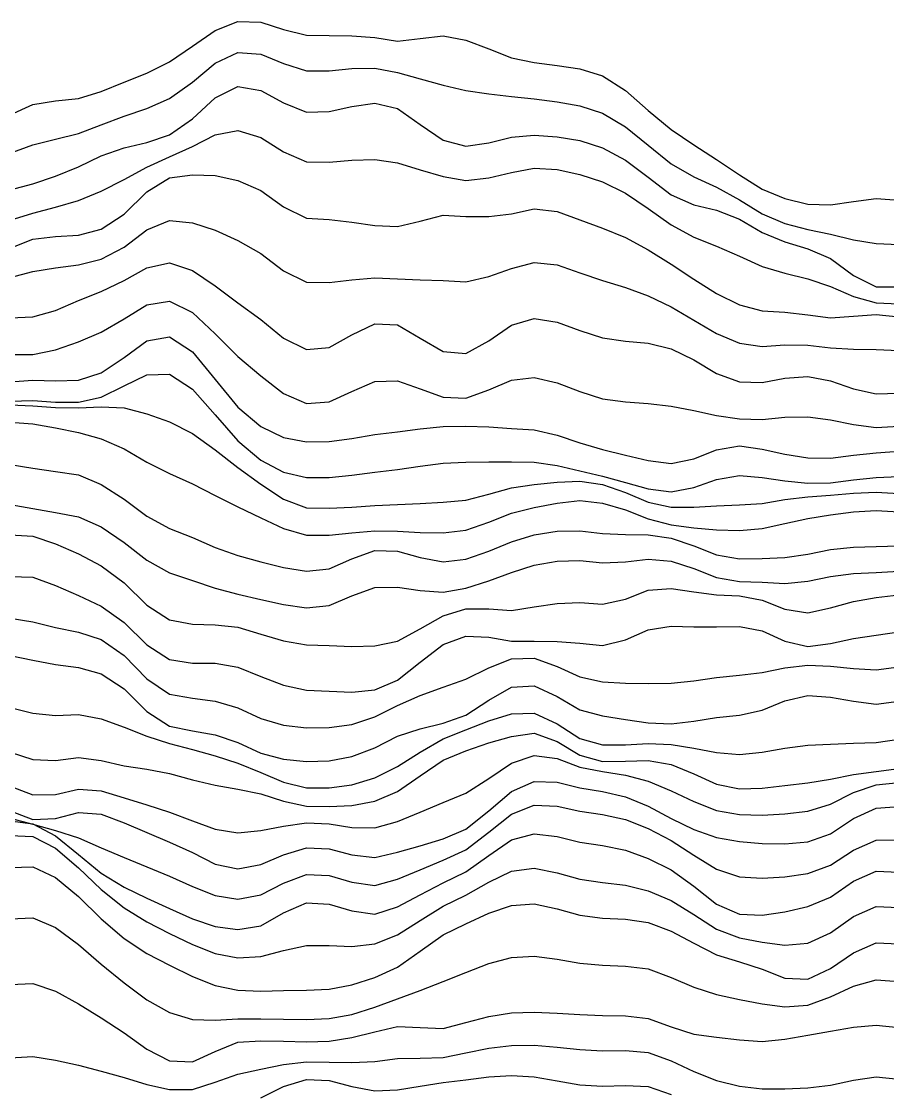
# Model space of a CAD drawing. Header units: metres. Extents: x 0 to 1200, y 54 to 769.
# Drawn here: x 748.5 to 901, y 580.4 to 769.2 of the extents above; entities that cross this region are included whole.
import ezdxf

# ---------------------------------------------------------------- set-up
doc = ezdxf.new("R2010")
doc.units = ezdxf.units.M

msp = doc.modelspace()

# ---------------------------------------------------------------- linework, layer by layer
for p, q in [((782.6074, 767.60474), (786.6208, 769.17676)), ((786.6208, 769.17676), (790.63416, 769.0348)), ((790.63416, 769.0348), (794.6475, 767.76917)), ((778.59406, 764.81934), (782.6074, 767.60474)), ((794.6475, 767.76917), (798.6609, 766.73346)), ((798.6609, 766.73346), (802.67426, 766.6749)), ((802.67426, 766.6749), (806.6876, 766.6632)), ((806.6876, 766.6632), (810.701, 766.32104)), ((818.7277, 766.1459), (822.7411, 766.6449)), ((822.7411, 766.6449), (826.75446, 765.883)), ((774.5807, 762.04755), (778.59406, 764.81934)), ((810.701, 766.32104), (814.71436, 765.7199)), ((814.71436, 765.7199), (818.7277, 766.1459)), ((826.75446, 765.883), (830.7678, 764.3784)), ((782.6074, 761.8324), (786.6208, 763.7256)), ((786.6208, 763.7256), (790.63416, 763.3937)), ((790.63416, 763.3937), (794.6475, 761.77234)), ((830.7678, 764.3784), (834.7812, 762.7766)), ((834.7812, 762.7766), (838.79456, 761.93207)), ((770.5673, 760.04614), (774.5807, 762.04755)), ((778.59406, 758.5033), (782.6074, 761.8324)), ((794.6475, 761.77234), (798.6609, 760.48285)), ((802.67426, 760.5059), (806.6876, 760.913)), ((806.6876, 760.913), (810.701, 760.96515)), ((810.701, 760.96515), (814.71436, 760.1771)), ((838.79456, 761.93207), (842.8079, 761.38995)), ((842.8079, 761.38995), (846.8213, 760.8229)), ((846.8213, 760.8229), (850.83466, 759.5719)), ((766.55396, 758.45874), (770.5673, 760.04614)), ((798.6609, 760.48285), (802.67426, 760.5059)), ((814.71436, 760.1771), (818.7277, 759.04407)), ((818.7277, 759.04407), (822.7411, 757.9697)), ((850.83466, 759.5719), (854.848, 757.0288)), ((762.5406, 756.8407), (766.55396, 758.45874)), ((774.5807, 755.60046), (778.59406, 758.5033)), ((782.6074, 755.7006), (786.6208, 757.7272)), ((786.6208, 757.7272), (790.63416, 756.9895)), ((822.7411, 757.9697), (826.75446, 757.03796)), ((750.5005, 754.5341), (754.51385, 755.2197)), ((754.51385, 755.2197), (758.5272, 755.5877)), ((758.5272, 755.5877), (762.5406, 756.8407)), ((770.5673, 753.8275), (774.5807, 755.60046)), ((778.59406, 752.00323), (782.6074, 755.7006)), ((790.63416, 756.9895), (794.6475, 754.8331)), ((826.75446, 757.03796), (830.7678, 756.4552)), ((830.7678, 756.4552), (834.7812, 755.95233)), ((834.7812, 755.95233), (838.79456, 755.53687)), ((838.79456, 755.53687), (842.8079, 754.9955)), ((854.848, 757.0288), (858.8614, 753.49994)), ((746.4871, 752.74945), (750.5005, 754.5341)), ((766.55396, 752.511), (770.5673, 753.8275)), ((794.6475, 754.8331), (798.6609, 753.1926)), ((798.6609, 753.1926), (802.67426, 753.3094)), ((802.67426, 753.3094), (806.6876, 754.22186)), ((806.6876, 754.22186), (810.701, 754.77576)), ((810.701, 754.77576), (814.71436, 753.84985)), ((814.71436, 753.84985), (818.7277, 751.0437)), ((842.8079, 754.9955), (846.8213, 754.3056)), ((846.8213, 754.3056), (850.83466, 753.01874)), ((858.8614, 753.49994), (862.87476, 750.1494)), ((762.5406, 750.98944), (766.55396, 752.511)), ((774.5807, 749.18677), (778.59406, 752.00323)), ((850.83466, 753.01874), (854.848, 750.64453)), ((758.5272, 749.42566), (762.5406, 750.98944)), ((782.6074, 749.2059), (786.6208, 749.9661)), ((786.6208, 749.9661), (790.63416, 748.73425)), ((818.7277, 751.0437), (822.7411, 748.2714)), ((854.848, 750.64453), (858.8614, 747.36646)), ((862.87476, 750.1494), (866.8881, 747.4419)), ((750.5005, 747.44293), (754.51385, 748.4586)), ((754.51385, 748.4586), (758.5272, 749.42566)), ((766.55396, 746.9088), (770.5673, 747.8355)), ((770.5673, 747.8355), (774.5807, 749.18677)), ((778.59406, 747.1741), (782.6074, 749.2059)), ((790.63416, 748.73425), (794.6475, 746.2384)), ((822.7411, 748.2714), (826.75446, 747.2144)), ((826.75446, 747.2144), (830.7678, 747.8242)), ((830.7678, 747.8242), (834.7812, 748.7962)), ((834.7812, 748.7962), (838.79456, 749.1416)), ((838.79456, 749.1416), (842.8079, 748.8561)), ((842.8079, 748.8561), (846.8213, 748.2008)), ((846.8213, 748.2008), (850.83466, 746.93115)), ((746.4871, 745.992), (750.5005, 747.44293)), ((762.5406, 745.512), (766.55396, 746.9088)), ((774.5807, 745.3533), (778.59406, 747.1741)), ((794.6475, 746.2384), (798.6609, 744.42773)), ((850.83466, 746.93115), (854.848, 744.7562)), ((858.8614, 747.36646), (862.87476, 744.12024)), ((866.8881, 747.4419), (870.9015, 744.8543)), ((758.5272, 743.58435), (762.5406, 745.512)), ((770.5673, 743.5387), (774.5807, 745.3533)), ((798.6609, 744.42773), (802.67426, 744.39294)), ((802.67426, 744.39294), (806.6876, 744.754)), ((806.6876, 744.754), (810.701, 744.87555)), ((810.701, 744.87555), (814.71436, 744.28516)), ((814.71436, 744.28516), (818.7277, 743.07166)), ((854.848, 744.7562), (858.8614, 741.76685)), ((862.87476, 744.12024), (866.8881, 741.82336)), ((870.9015, 744.8543), (874.91486, 742.19055)), ((754.51385, 741.9293), (758.5272, 743.58435)), ((766.55396, 741.3151), (770.5673, 743.5387)), ((774.5807, 741.6571), (778.59406, 742.195)), ((778.59406, 742.195), (782.6074, 742.02826)), ((782.6074, 742.02826), (786.6208, 741.1672)), ((818.7277, 743.07166), (822.7411, 741.88306)), ((830.7678, 741.65204), (834.7812, 742.56714)), ((834.7812, 742.56714), (838.79456, 743.3124)), ((838.79456, 743.3124), (842.8079, 743.1145)), ((842.8079, 743.1145), (846.8213, 742.2363)), ((846.8213, 742.2363), (850.83466, 740.90796)), ((874.91486, 742.19055), (878.9282, 739.6579)), ((746.4871, 739.5062), (750.5005, 740.5594)), ((750.5005, 740.5594), (754.51385, 741.9293)), ((762.5406, 739.28485), (766.55396, 741.3151)), ((770.5673, 739.1825), (774.5807, 741.6571)), ((786.6208, 741.1672), (790.63416, 739.3946)), ((822.7411, 741.88306), (826.75446, 741.1952)), ((826.75446, 741.1952), (830.7678, 741.65204)), ((850.83466, 740.90796), (854.848, 738.9391)), ((858.8614, 741.76685), (862.87476, 738.6564)), ((866.8881, 741.82336), (870.9015, 739.9835)), ((758.5272, 737.6337), (762.5406, 739.28485)), ((766.55396, 735.26587), (770.5673, 739.1825)), ((790.63416, 739.3946), (794.6475, 736.5387)), ((854.848, 738.9391), (858.8614, 736.25745)), ((862.87476, 738.6564), (866.8881, 736.8634)), ((870.9015, 739.9835), (874.91486, 737.7546)), ((878.9282, 739.6579), (882.9416, 737.981)), ((750.5005, 735.43634), (754.51385, 736.4699)), ((754.51385, 736.4699), (758.5272, 737.6337)), ((794.6475, 736.5387), (798.6609, 734.5485)), ((866.8881, 736.8634), (870.9015, 735.9467)), ((874.91486, 737.7546), (878.9282, 735.2851)), ((882.9416, 737.981), (886.95496, 736.98956)), ((886.95496, 736.98956), (890.9683, 736.87256)), ((890.9683, 736.87256), (894.9817, 737.49115)), ((894.9817, 737.49115), (898.99506, 737.9823)), ((898.99506, 737.9823), (903.0084, 737.6978)), ((746.4871, 734.1675), (750.5005, 735.43634)), ((762.5406, 732.57263), (766.55396, 735.26587)), ((798.6609, 734.5485), (802.67426, 734.2947)), ((818.7277, 734.03326), (822.7411, 735.0378)), ((822.7411, 735.0378), (826.75446, 734.82513)), ((826.75446, 734.82513), (830.7678, 734.8427)), ((830.7678, 734.8427), (834.7812, 735.3011)), ((834.7812, 735.3011), (838.79456, 736.16626)), ((838.79456, 736.16626), (842.8079, 735.69025)), ((842.8079, 735.69025), (846.8213, 734.2336)), ((858.8614, 736.25745), (862.87476, 733.33954)), ((870.9015, 735.9467), (874.91486, 734.3332)), ((878.9282, 735.2851), (882.9416, 733.60455)), ((758.5272, 731.56464), (762.5406, 732.57263)), ((770.5673, 732.4617), (774.5807, 734.1)), ((774.5807, 734.1), (778.59406, 733.7317)), ((778.59406, 733.7317), (782.6074, 732.4319)), ((802.67426, 734.2947), (806.6876, 733.8289)), ((806.6876, 733.8289), (810.701, 733.26324)), ((810.701, 733.26324), (814.71436, 733.0639)), ((814.71436, 733.0639), (818.7277, 734.03326)), ((846.8213, 734.2336), (850.83466, 732.75507)), ((850.83466, 732.75507), (854.848, 731.11536)), ((862.87476, 733.33954), (866.8881, 731.1779)), ((874.91486, 734.3332), (878.9282, 732.0353)), ((882.9416, 733.60455), (886.95496, 732.54486)), ((886.95496, 732.54486), (890.9683, 731.7454)), ((746.4871, 729.26306), (750.5005, 730.8197)), ((750.5005, 730.8197), (754.51385, 731.29407)), ((754.51385, 731.29407), (758.5272, 731.56464)), ((766.55396, 729.4166), (770.5673, 732.4617)), ((782.6074, 732.4319), (786.6208, 730.63086)), ((786.6208, 730.63086), (790.63416, 728.3362)), ((854.848, 731.11536), (858.8614, 728.95166)), ((866.8881, 731.1779), (870.9015, 729.5787)), ((878.9282, 732.0353), (882.9416, 730.3466)), ((890.9683, 731.7454), (894.9817, 730.704)), ((894.9817, 730.704), (898.99506, 730.04724)), ((762.5406, 727.2939), (766.55396, 729.4166)), ((858.8614, 728.95166), (862.87476, 726.40967)), ((870.9015, 729.5787), (874.91486, 727.8246)), ((882.9416, 730.3466), (886.95496, 729.1304)), ((886.95496, 729.1304), (890.9683, 727.452)), ((898.99506, 730.04724), (903.0084, 729.91223)), ((758.5272, 726.346), (762.5406, 727.2939)), ((790.63416, 728.3362), (794.6475, 725.27356)), ((874.91486, 727.8246), (878.9282, 726.0218)), ((890.9683, 727.452), (894.9817, 724.44714)), ((746.4871, 724.1002), (750.5005, 725.16846)), ((750.5005, 725.16846), (754.51385, 725.7638)), ((754.51385, 725.7638), (758.5272, 726.346)), ((766.55396, 723.5574), (770.5673, 725.8161)), ((770.5673, 725.8161), (774.5807, 726.6433)), ((774.5807, 726.6433), (778.59406, 725.32007)), ((778.59406, 725.32007), (782.6074, 722.61096)), ((794.6475, 725.27356), (798.6609, 723.2407)), ((830.7678, 724.2484), (834.7812, 725.64453)), ((834.7812, 725.64453), (838.79456, 726.737)), ((838.79456, 726.737), (842.8079, 726.3056)), ((842.8079, 726.3056), (846.8213, 724.9296)), ((862.87476, 726.40967), (866.8881, 723.8129)), ((878.9282, 726.0218), (882.9416, 724.86096)), ((762.5406, 721.6337), (766.55396, 723.5574)), ((798.6609, 723.2407), (802.67426, 723.2129)), ((802.67426, 723.2129), (806.6876, 723.69403)), ((806.6876, 723.69403), (810.701, 724.03625)), ((810.701, 724.03625), (814.71436, 723.8636)), ((814.71436, 723.8636), (818.7277, 723.68976)), ((818.7277, 723.68976), (822.7411, 723.5455)), ((822.7411, 723.5455), (826.75446, 723.3433)), ((826.75446, 723.3433), (830.7678, 724.2484)), ((846.8213, 724.9296), (850.83466, 723.5429)), ((850.83466, 723.5429), (854.848, 722.31445)), ((866.8881, 723.8129), (870.9015, 721.281)), ((882.9416, 724.86096), (886.95496, 723.83246)), ((886.95496, 723.83246), (890.9683, 722.5022)), ((894.9817, 724.44714), (898.99506, 722.45184)), ((758.5272, 720.012), (762.5406, 721.6337)), ((782.6074, 722.61096), (786.6208, 719.59796)), ((854.848, 722.31445), (858.8614, 720.83765)), ((870.9015, 721.281), (874.91486, 719.29126)), ((890.9683, 722.5022), (894.9817, 720.73456)), ((898.99506, 722.45184), (903.0084, 722.44403)), ((754.51385, 718.2909), (758.5272, 720.012)), ((766.55396, 716.8105), (770.5673, 719.3021)), ((770.5673, 719.3021), (774.5807, 719.9467)), ((774.5807, 719.9467), (778.59406, 717.90076)), ((786.6208, 719.59796), (790.63416, 716.6709)), ((858.8614, 720.83765), (862.87476, 718.8955)), ((874.91486, 719.29126), (878.9282, 718.2004)), ((894.9817, 720.73456), (898.99506, 719.6394)), ((898.99506, 719.6394), (903.0084, 719.44147)), ((750.5005, 717.1687), (754.51385, 718.2909)), ((778.59406, 717.90076), (782.6074, 714.1399)), ((862.87476, 718.8955), (866.8881, 716.59375)), ((878.9282, 718.2004), (882.9416, 717.9711)), ((882.9416, 717.9711), (886.95496, 717.50867)), ((886.95496, 717.50867), (890.9683, 716.99896)), ((894.9817, 717.25726), (898.99506, 717.5718)), ((898.99506, 717.5718), (903.0084, 717.1827)), ((746.4871, 716.97906), (750.5005, 717.1687)), ((762.5406, 714.4803), (766.55396, 716.8105)), ((790.63416, 716.6709), (794.6475, 713.422)), ((806.6876, 713.9647), (810.701, 715.93024)), ((810.701, 715.93024), (814.71436, 715.76416)), ((814.71436, 715.76416), (818.7277, 713.42334)), ((830.7678, 712.96295), (834.7812, 715.71124)), ((834.7812, 715.71124), (838.79456, 716.8523)), ((838.79456, 716.8523), (842.8079, 716.1996)), ((842.8079, 716.1996), (846.8213, 714.77594)), ((866.8881, 716.59375), (870.9015, 714.2025)), ((890.9683, 716.99896), (894.9817, 717.25726)), ((758.5272, 712.75024), (762.5406, 714.4803)), ((770.5673, 712.93665), (774.5807, 713.65497)), ((774.5807, 713.65497), (778.59406, 710.9823)), ((782.6074, 714.1399), (786.6208, 710.1585)), ((802.67426, 711.7787), (806.6876, 713.9647)), ((846.8213, 714.77594), (850.83466, 713.4668)), ((870.9015, 714.2025), (874.91486, 712.5235)), ((754.51385, 711.3263), (758.5272, 712.75024)), ((766.55396, 709.98535), (770.5673, 712.93665)), ((794.6475, 713.422), (798.6609, 711.3932)), ((798.6609, 711.3932), (802.67426, 711.7787)), ((818.7277, 713.42334), (822.7411, 711.0644)), ((826.75446, 710.7163), (830.7678, 712.96295)), ((850.83466, 713.4668), (854.848, 712.8978)), ((854.848, 712.8978), (858.8614, 712.5344)), ((858.8614, 712.5344), (862.87476, 711.5129)), ((874.91486, 712.5235), (878.9282, 711.95557)), ((878.9282, 711.95557), (882.9416, 712.24786)), ((882.9416, 712.24786), (886.95496, 712.2013)), ((886.95496, 712.2013), (890.9683, 711.71155)), ((746.4871, 710.5397), (750.5005, 710.54944)), ((750.5005, 710.54944), (754.51385, 711.3263)), ((762.5406, 707.27625), (766.55396, 709.98535)), ((778.59406, 710.9823), (782.6074, 706.1095)), ((786.6208, 710.1585), (790.63416, 706.7502)), ((822.7411, 711.0644), (826.75446, 710.7163)), ((862.87476, 711.5129), (866.8881, 709.56696)), ((890.9683, 711.71155), (894.9817, 711.4896)), ((894.9817, 711.4896), (898.99506, 711.421)), ((898.99506, 711.421), (903.0084, 711.2065)), ((866.8881, 709.56696), (870.9015, 707.19086)), ((758.5272, 706.0363), (762.5406, 707.27625)), ((766.55396, 705.0306), (770.5673, 706.9637)), ((770.5673, 706.9637), (774.5807, 707.074)), ((774.5807, 707.074), (778.59406, 704.4333)), ((782.6074, 706.1095), (786.6208, 701.2294)), ((790.63416, 706.7502), (794.6475, 703.6611)), ((834.7812, 706.00256), (838.79456, 706.5041)), ((838.79456, 706.5041), (842.8079, 705.53534)), ((870.9015, 707.19086), (874.91486, 705.7067)), ((878.9282, 705.6105), (882.9416, 706.37103)), ((882.9416, 706.37103), (886.95496, 706.65924)), ((886.95496, 706.65924), (890.9683, 705.8736)), ((746.4871, 705.71075), (750.5005, 706.02374)), ((750.5005, 706.02374), (754.51385, 705.9034)), ((754.51385, 705.9034), (758.5272, 706.0363)), ((762.5406, 703.0406), (766.55396, 705.0306)), ((778.59406, 704.4333), (782.6074, 699.89636)), ((806.6876, 704.024), (810.701, 705.7573)), ((810.701, 705.7573), (814.71436, 705.90533)), ((814.71436, 705.90533), (818.7277, 704.47784)), ((818.7277, 704.47784), (822.7411, 702.98676)), ((826.75446, 702.8146), (830.7678, 704.307)), ((830.7678, 704.307), (834.7812, 706.00256)), ((842.8079, 705.53534), (846.8213, 703.99634)), ((874.91486, 705.7067), (878.9282, 705.6105)), ((890.9683, 705.8736), (894.9817, 704.5047)), ((894.9817, 704.5047), (898.99506, 703.6019)), ((746.4871, 702.34), (750.5005, 702.44257)), ((750.5005, 702.44257), (754.51385, 702.14777)), ((758.5272, 702.1202), (762.5406, 703.0406)), ((794.6475, 703.6611), (798.6609, 701.89856)), ((802.67426, 702.209), (806.6876, 704.024)), ((822.7411, 702.98676), (826.75446, 702.8146)), ((846.8213, 703.99634), (850.83466, 702.73145)), ((850.83466, 702.73145), (854.848, 702.1674)), ((898.99506, 703.6019), (903.0084, 703.7175)), ((746.4871, 701.6699), (750.5005, 701.4735)), ((750.5005, 701.4735), (754.51385, 701.19116)), ((754.51385, 702.14777), (758.5272, 702.1202)), ((754.51385, 701.19116), (758.5272, 701.138)), ((758.5272, 701.138), (762.5406, 701.29626)), ((762.5406, 701.29626), (766.55396, 701.1199)), ((766.55396, 701.1199), (770.5673, 700.1067)), ((786.6208, 701.2294), (790.63416, 697.851)), ((798.6609, 701.89856), (802.67426, 702.209)), ((854.848, 702.1674), (858.8614, 701.9097)), ((858.8614, 701.9097), (862.87476, 701.40173)), ((862.87476, 701.40173), (866.8881, 700.65405)), ((866.8881, 700.65405), (870.9015, 699.7721)), ((746.4871, 698.6371), (750.5005, 698.29034)), ((770.5673, 700.1067), (774.5807, 698.6524)), ((774.5807, 698.6524), (778.59406, 696.589)), ((782.6074, 699.89636), (786.6208, 695.30896)), ((870.9015, 699.7721), (874.91486, 699.1841)), ((874.91486, 699.1841), (878.9282, 699.1099)), ((878.9282, 699.1099), (882.9416, 699.4872)), ((882.9416, 699.4872), (886.95496, 699.5594)), ((886.95496, 699.5594), (890.9683, 699.04205)), ((890.9683, 699.04205), (894.9817, 698.22784)), ((750.5005, 698.29034), (754.51385, 697.6233)), ((754.51385, 697.6233), (758.5272, 696.7974)), ((758.5272, 696.7974), (762.5406, 695.6606)), ((790.63416, 697.851), (794.6475, 695.9061)), ((810.701, 696.43896), (814.71436, 696.9062)), ((814.71436, 696.9062), (818.7277, 697.4213)), ((818.7277, 697.4213), (822.7411, 697.8526)), ((822.7411, 697.8526), (826.75446, 697.9225)), ((826.75446, 697.9225), (830.7678, 697.77124)), ((830.7678, 697.77124), (834.7812, 697.4812)), ((834.7812, 697.4812), (838.79456, 697.28235)), ((838.79456, 697.28235), (842.8079, 696.3167)), ((894.9817, 698.22784), (898.99506, 697.7)), ((898.99506, 697.7), (903.0084, 697.9267)), ((762.5406, 695.6606), (766.55396, 693.9214)), ((778.59406, 696.589), (782.6074, 693.72253)), ((786.6208, 695.30896), (790.63416, 691.93567)), ((794.6475, 695.9061), (798.6609, 695.1266)), ((798.6609, 695.1266), (802.67426, 695.20416)), ((802.67426, 695.20416), (806.6876, 695.7657)), ((806.6876, 695.7657), (810.701, 696.43896)), ((842.8079, 696.3167), (846.8213, 694.9558)), ((846.8213, 694.9558), (850.83466, 693.8061)), ((766.55396, 693.9214), (770.5673, 691.57697)), ((782.6074, 693.72253), (786.6208, 690.6472)), ((850.83466, 693.8061), (854.848, 692.77325)), ((866.8881, 692.1776), (870.9015, 693.71265)), ((870.9015, 693.71265), (874.91486, 694.4338)), ((874.91486, 694.4338), (878.9282, 693.8856)), ((878.9282, 693.8856), (882.9416, 692.99567)), ((882.9416, 692.99567), (886.95496, 692.30383)), ((894.9817, 692.80426), (898.99506, 693.19855)), ((898.99506, 693.19855), (903.0084, 693.511)), ((746.4871, 691.14667), (750.5005, 690.48773)), ((770.5673, 691.57697), (774.5807, 689.55865)), ((790.63416, 691.93567), (794.6475, 689.80597)), ((818.7277, 690.8538), (822.7411, 691.3956)), ((822.7411, 691.3956), (826.75446, 691.5737)), ((826.75446, 691.5737), (830.7678, 691.6408)), ((830.7678, 691.6408), (834.7812, 691.60376)), ((834.7812, 691.60376), (838.79456, 691.5738)), ((838.79456, 691.5738), (842.8079, 690.9802)), ((842.8079, 690.9802), (846.8213, 690.0596)), ((854.848, 692.77325), (858.8614, 691.8353)), ((858.8614, 691.8353), (862.87476, 691.34436)), ((862.87476, 691.34436), (866.8881, 692.1776)), ((886.95496, 692.30383), (890.9683, 692.2958)), ((890.9683, 692.2958), (894.9817, 692.80426)), ((750.5005, 690.48773), (754.51385, 689.94495)), ((754.51385, 689.94495), (758.5272, 689.31006)), ((758.5272, 689.31006), (762.5406, 687.66)), ((774.5807, 689.55865), (778.59406, 687.78076)), ((786.6208, 690.6472), (790.63416, 687.6986)), ((794.6475, 689.80597), (798.6609, 688.8625)), ((802.67426, 688.88715), (806.6876, 689.28534)), ((806.6876, 689.28534), (810.701, 689.80566)), ((810.701, 689.80566), (814.71436, 690.2569)), ((814.71436, 690.2569), (818.7277, 690.8538)), ((846.8213, 690.0596), (850.83466, 689.113)), ((850.83466, 689.113), (854.848, 687.99396)), ((870.9015, 688.5272), (874.91486, 689.225)), ((874.91486, 689.225), (878.9282, 688.8661)), ((762.5406, 687.66), (766.55396, 685.0287)), ((778.59406, 687.78076), (782.6074, 685.7246)), ((790.63416, 687.6986), (794.6475, 685.0453)), ((798.6609, 688.8625), (802.67426, 688.88715)), ((834.7812, 687.07263), (838.79456, 687.6496)), ((838.79456, 687.6496), (842.8079, 688.02734)), ((842.8079, 688.02734), (846.8213, 688.20856)), ((846.8213, 688.20856), (850.83466, 687.6606)), ((850.83466, 687.6606), (854.848, 686.2438)), ((854.848, 687.99396), (858.8614, 686.8664)), ((866.8881, 687.1055), (870.9015, 688.5272)), ((878.9282, 688.8661), (882.9416, 688.2973)), ((882.9416, 688.2973), (886.95496, 687.8512)), ((886.95496, 687.8512), (890.9683, 687.93085)), ((890.9683, 687.93085), (894.9817, 688.4769)), ((894.9817, 688.4769), (898.99506, 688.88104)), ((898.99506, 688.88104), (903.0084, 689.04736)), ((782.6074, 685.7246), (786.6208, 683.7189)), ((826.75446, 684.86194), (830.7678, 685.927)), ((830.7678, 685.927), (834.7812, 687.07263)), ((854.848, 686.2438), (858.8614, 684.54816)), ((858.8614, 686.8664), (862.87476, 686.325)), ((862.87476, 686.325), (866.8881, 687.1055)), ((882.9416, 684.9762), (886.95496, 685.4736)), ((886.95496, 685.4736), (890.9683, 685.7311)), ((890.9683, 685.7311), (894.9817, 686.09125)), ((894.9817, 686.09125), (898.99506, 686.30646)), ((898.99506, 686.30646), (903.0084, 686.03174)), ((746.4871, 684.1415), (750.5005, 683.4232)), ((750.5005, 683.4232), (754.51385, 682.7178)), ((766.55396, 685.0287), (770.5673, 682.0892)), ((786.6208, 683.7189), (790.63416, 681.7816)), ((794.6475, 685.0453), (798.6609, 683.5323)), ((798.6609, 683.5323), (802.67426, 683.46643)), ((802.67426, 683.46643), (806.6876, 683.663)), ((806.6876, 683.663), (810.701, 683.9171)), ((810.701, 683.9171), (814.71436, 684.1056)), ((814.71436, 684.1056), (818.7277, 684.28357)), ((818.7277, 684.28357), (822.7411, 684.5221)), ((822.7411, 684.5221), (826.75446, 684.86194)), ((834.7812, 682.5853), (838.79456, 683.6078)), ((838.79456, 683.6078), (842.8079, 684.36053)), ((842.8079, 684.36053), (846.8213, 684.7924)), ((846.8213, 684.7924), (850.83466, 684.3777)), ((850.83466, 684.3777), (854.848, 683.1512)), ((858.8614, 684.54816), (862.87476, 683.6278)), ((862.87476, 683.6278), (866.8881, 683.6289)), ((866.8881, 683.6289), (870.9015, 683.9022)), ((870.9015, 683.9022), (874.91486, 684.05945)), ((874.91486, 684.05945), (878.9282, 684.2941)), ((878.9282, 684.2941), (882.9416, 684.9762)), ((754.51385, 682.7178), (758.5272, 681.9354)), ((758.5272, 681.9354), (762.5406, 680.1731)), ((770.5673, 682.0892), (774.5807, 679.8988)), ((790.63416, 681.7816), (794.6475, 679.8663)), ((830.7678, 680.99646), (834.7812, 682.5853)), ((854.848, 683.1512), (858.8614, 681.6124)), ((858.8614, 681.6124), (862.87476, 680.5501)), ((882.9416, 680.7824), (886.95496, 681.64716)), ((886.95496, 681.64716), (890.9683, 682.2713)), ((890.9683, 682.2713), (894.9817, 682.8111)), ((894.9817, 682.8111), (898.99506, 683.07776)), ((898.99506, 683.07776), (903.0084, 682.83154)), ((762.5406, 680.1731), (766.55396, 677.40906)), ((774.5807, 679.8988), (778.59406, 678.2776)), ((794.6475, 679.8663), (798.6609, 678.7164)), ((826.75446, 679.58813), (830.7678, 680.99646)), ((862.87476, 680.5501), (866.8881, 680.0128)), ((866.8881, 680.0128), (870.9015, 679.6565)), ((870.9015, 679.6565), (874.91486, 679.5444)), ((874.91486, 679.5444), (878.9282, 679.88074)), ((878.9282, 679.88074), (882.9416, 680.7824)), ((746.4871, 678.7687), (750.5005, 678.5587)), ((750.5005, 678.5587), (754.51385, 677.1838)), ((778.59406, 678.2776), (782.6074, 676.55286)), ((798.6609, 678.7164), (802.67426, 678.7351)), ((802.67426, 678.7351), (806.6876, 679.1411)), ((806.6876, 679.1411), (810.701, 679.47577)), ((810.701, 679.47577), (814.71436, 679.40515)), ((814.71436, 679.40515), (818.7277, 679.1556)), ((818.7277, 679.1556), (822.7411, 679.11957)), ((822.7411, 679.11957), (826.75446, 679.58813)), ((834.7812, 677.5222), (838.79456, 678.7932)), ((838.79456, 678.7932), (842.8079, 679.42426)), ((842.8079, 679.42426), (846.8213, 679.49115)), ((846.8213, 679.49115), (850.83466, 679.0348)), ((850.83466, 679.0348), (854.848, 678.8375)), ((854.848, 678.8375), (858.8614, 678.7697)), ((858.8614, 678.7697), (862.87476, 678.17474)), ((862.87476, 678.17474), (866.8881, 676.8324)), ((754.51385, 677.1838), (758.5272, 675.4177)), ((766.55396, 677.40906), (770.5673, 674.2969)), ((782.6074, 676.55286), (786.6208, 675.14355)), ((806.6876, 674.53906), (810.701, 676.03345)), ((810.701, 676.03345), (814.71436, 675.87225)), ((814.71436, 675.87225), (818.7277, 674.7838)), ((826.75446, 674.5048), (830.7678, 675.91376)), ((830.7678, 675.91376), (834.7812, 677.5222)), ((866.8881, 676.8324), (870.9015, 675.25726)), ((886.95496, 675.3949), (890.9683, 676.1704)), ((890.9683, 676.1704), (894.9817, 676.5848)), ((894.9817, 676.5848), (898.99506, 676.71234)), ((898.99506, 676.71234), (903.0084, 676.81067)), ((758.5272, 675.4177), (762.5406, 673.32587)), ((770.5673, 674.2969), (774.5807, 672.09125)), ((786.6208, 675.14355), (790.63416, 674.04376)), ((790.63416, 674.04376), (794.6475, 673.00635)), ((802.67426, 672.78125), (806.6876, 674.53906)), ((818.7277, 674.7838), (822.7411, 674.0185)), ((822.7411, 674.0185), (826.75446, 674.5048)), ((838.79456, 673.43567), (842.8079, 674.1351)), ((842.8079, 674.1351), (846.8213, 674.2286)), ((846.8213, 674.2286), (850.83466, 673.83453)), ((850.83466, 673.83453), (854.848, 674.0169)), ((854.848, 674.0169), (858.8614, 674.49396)), ((858.8614, 674.49396), (862.87476, 674.15137)), ((862.87476, 674.15137), (866.8881, 672.8271)), ((870.9015, 675.25726), (874.91486, 674.5608)), ((874.91486, 674.5608), (878.9282, 674.5797)), ((878.9282, 674.5797), (882.9416, 674.7908)), ((882.9416, 674.7908), (886.95496, 675.3949)), ((762.5406, 673.32587), (766.55396, 670.3126)), ((774.5807, 672.09125), (778.59406, 670.7171)), ((794.6475, 673.00635), (798.6609, 672.38776)), ((798.6609, 672.38776), (802.67426, 672.78125)), ((830.7678, 670.69946), (834.7812, 672.1227)), ((834.7812, 672.1227), (838.79456, 673.43567)), ((866.8881, 672.8271), (870.9015, 671.2504)), ((894.9817, 671.9359), (898.99506, 672.1373)), ((898.99506, 672.1373), (903.0084, 672.3564)), ((746.4871, 671.45917), (750.5005, 671.3222)), ((750.5005, 671.3222), (754.51385, 669.86487)), ((766.55396, 670.3126), (770.5673, 666.4164)), ((778.59406, 670.7171), (782.6074, 669.391)), ((826.75446, 669.40765), (830.7678, 670.69946)), ((870.9015, 671.2504), (874.91486, 670.5674)), ((874.91486, 670.5674), (878.9282, 670.4198)), ((878.9282, 670.4198), (882.9416, 670.2263)), ((882.9416, 670.2263), (886.95496, 670.59076)), ((886.95496, 670.59076), (890.9683, 671.4133)), ((890.9683, 671.4133), (894.9817, 671.9359)), ((754.51385, 669.86487), (758.5272, 668.1062)), ((782.6074, 669.391), (786.6208, 668.3071)), ((806.6876, 668.0098), (810.701, 669.5079)), ((810.701, 669.5079), (814.71436, 669.5584)), ((814.71436, 669.5584), (818.7277, 668.95667)), ((818.7277, 668.95667), (822.7411, 668.68665)), ((822.7411, 668.68665), (826.75446, 669.40765)), ((854.848, 667.4654), (858.8614, 669.0451)), ((858.8614, 669.0451), (862.87476, 669.3274)), ((862.87476, 669.3274), (866.8881, 668.7312)), ((866.8881, 668.7312), (870.9015, 668.1971)), ((758.5272, 668.1062), (762.5406, 666.20874)), ((786.6208, 668.3071), (790.63416, 667.37115)), ((790.63416, 667.37115), (794.6475, 666.4822)), ((794.6475, 666.4822), (798.6609, 665.94745)), ((802.67426, 666.3248), (806.6876, 668.0098)), ((838.79456, 666.0963), (842.8079, 666.6895)), ((842.8079, 666.6895), (846.8213, 666.86633)), ((846.8213, 666.86633), (850.83466, 666.57574)), ((850.83466, 666.57574), (854.848, 667.4654)), ((870.9015, 668.1971), (874.91486, 668.0406)), ((874.91486, 668.0406), (878.9282, 667.27325)), ((878.9282, 667.27325), (882.9416, 665.6655)), ((890.9683, 665.8938), (894.9817, 667.0513)), ((894.9817, 667.0513), (898.99506, 667.744)), ((898.99506, 667.744), (903.0084, 668.19775)), ((762.5406, 666.20874), (766.55396, 663.35864)), ((770.5673, 666.4164), (774.5807, 663.8103)), ((798.6609, 665.94745), (802.67426, 666.3248)), ((822.7411, 664.5289), (826.75446, 665.7227)), ((826.75446, 665.7227), (830.7678, 665.71643)), ((830.7678, 665.71643), (834.7812, 665.4758)), ((834.7812, 665.4758), (838.79456, 666.0963)), ((882.9416, 665.6655), (886.95496, 665.0271)), ((886.95496, 665.0271), (890.9683, 665.8938)), ((746.4871, 664.11633), (750.5005, 663.45496)), ((750.5005, 663.45496), (754.51385, 662.47925)), ((766.55396, 663.35864), (770.5673, 659.42395)), ((774.5807, 663.8103), (778.59406, 663.03546)), ((778.59406, 663.03546), (782.6074, 662.9468)), ((782.6074, 662.9468), (786.6208, 662.5256)), ((818.7277, 662.21375), (822.7411, 664.5289)), ((858.8614, 662.06744), (862.87476, 662.66693)), ((862.87476, 662.66693), (866.8881, 662.5623)), ((870.9015, 662.55945), (874.91486, 662.65576)), ((874.91486, 662.65576), (878.9282, 661.8527)), ((754.51385, 662.47925), (758.5272, 661.64105)), ((758.5272, 661.64105), (762.5406, 660.32434)), ((786.6208, 662.5256), (790.63416, 661.30835)), ((790.63416, 661.30835), (794.6475, 660.1078)), ((814.71436, 660.0739), (818.7277, 662.21375)), ((822.7411, 659.484), (826.75446, 660.912)), ((826.75446, 660.912), (830.7678, 660.73)), ((854.848, 660.27795), (858.8614, 662.06744)), ((866.8881, 662.5623), (870.9015, 662.55945)), ((878.9282, 661.8527), (882.9416, 660.0711)), ((894.9817, 660.5356), (898.99506, 661.124)), ((898.99506, 661.124), (903.0084, 661.6845)), ((762.5406, 660.32434), (766.55396, 657.5289)), ((770.5673, 659.42395), (774.5807, 656.8244)), ((794.6475, 660.1078), (798.6609, 659.3868)), ((798.6609, 659.3868), (802.67426, 659.2844)), ((802.67426, 659.2844), (806.6876, 659.1389)), ((806.6876, 659.1389), (810.701, 659.25354)), ((810.701, 659.25354), (814.71436, 660.0739)), ((818.7277, 656.367), (822.7411, 659.484)), ((830.7678, 660.73), (834.7812, 660.0407)), ((834.7812, 660.0407), (838.79456, 660.0438)), ((838.79456, 660.0438), (842.8079, 659.98267)), ((842.8079, 659.98267), (846.8213, 659.67914)), ((846.8213, 659.67914), (850.83466, 659.2865)), ((850.83466, 659.2865), (854.848, 660.27795)), ((882.9416, 660.0711), (886.95496, 659.11414)), ((886.95496, 659.11414), (890.9683, 659.62335)), ((890.9683, 659.62335), (894.9817, 660.5356)), ((746.4871, 657.54736), (750.5005, 656.689)), ((766.55396, 657.5289), (770.5673, 653.4287)), ((834.7812, 656.9151), (838.79456, 657.0339)), ((838.79456, 657.0339), (842.8079, 655.59143)), ((750.5005, 656.689), (754.51385, 655.9122)), ((754.51385, 655.9122), (758.5272, 655.4348)), ((758.5272, 655.4348), (762.5406, 654.32336)), ((774.5807, 656.8244), (778.59406, 656.1844)), ((778.59406, 656.1844), (782.6074, 656.14984)), ((782.6074, 656.14984), (786.6208, 655.49585)), ((786.6208, 655.49585), (790.63416, 653.81195)), ((814.71436, 653.1708), (818.7277, 656.367)), ((826.75446, 653.37213), (830.7678, 655.3394)), ((830.7678, 655.3394), (834.7812, 656.9151)), ((842.8079, 655.59143), (846.8213, 653.76373)), ((878.9282, 654.504), (882.9416, 655.32874)), ((882.9416, 655.32874), (886.95496, 655.79584)), ((886.95496, 655.79584), (890.9683, 655.64624)), ((890.9683, 655.64624), (894.9817, 655.251)), ((894.9817, 655.251), (898.99506, 654.9727)), ((898.99506, 654.9727), (903.0084, 655.51324)), ((762.5406, 654.32336), (766.55396, 651.63025)), ((770.5673, 653.4287), (774.5807, 650.7457)), ((790.63416, 653.81195), (794.6475, 652.2882)), ((822.7411, 651.9454), (826.75446, 653.37213)), ((846.8213, 653.76373), (850.83466, 652.8651)), ((866.8881, 653.0391), (870.9015, 653.6588)), ((870.9015, 653.6588), (874.91486, 654.0573)), ((874.91486, 654.0573), (878.9282, 654.504)), ((766.55396, 651.63025), (770.5673, 647.67487)), ((794.6475, 652.2882), (798.6609, 651.4148)), ((798.6609, 651.4148), (802.67426, 651.2688)), ((806.6876, 651.0827), (810.701, 651.5025)), ((810.701, 651.5025), (814.71436, 653.1708)), ((818.7277, 650.47504), (822.7411, 651.9454)), ((830.7678, 649.6608), (834.7812, 651.9539)), ((834.7812, 651.9539), (838.79456, 652.1632)), ((838.79456, 652.1632), (842.8079, 650.29254)), ((850.83466, 652.8651), (854.848, 652.64)), ((854.848, 652.64), (858.8614, 652.6176)), ((858.8614, 652.6176), (862.87476, 652.64984)), ((862.87476, 652.64984), (866.8881, 653.0391)), ((774.5807, 650.7457), (778.59406, 649.9879)), ((778.59406, 649.9879), (782.6074, 649.4737)), ((782.6074, 649.4737), (786.6208, 648.2883)), ((802.67426, 651.2688), (806.6876, 651.0827)), ((814.71436, 648.7201), (818.7277, 650.47504)), ((826.75446, 647.0353), (830.7678, 649.6608)), ((842.8079, 650.29254), (846.8213, 647.9495)), ((878.9282, 647.8884), (882.9416, 649.5488)), ((882.9416, 649.5488), (886.95496, 650.49756)), ((886.95496, 650.49756), (890.9683, 650.19824)), ((890.9683, 650.19824), (894.9817, 649.46747)), ((894.9817, 649.46747), (898.99506, 648.9623)), ((898.99506, 648.9623), (903.0084, 649.4943)), ((746.4871, 648.39795), (750.5005, 647.3552)), ((770.5673, 647.67487), (774.5807, 645.0733)), ((786.6208, 648.2883), (790.63416, 646.4204)), ((810.701, 646.7261), (814.71436, 648.7201)), ((846.8213, 647.9495), (850.83466, 646.87634)), ((874.91486, 647.0479), (878.9282, 647.8884)), ((750.5005, 647.3552), (754.51385, 646.9561)), ((754.51385, 646.9561), (758.5272, 647.1294)), ((758.5272, 647.1294), (762.5406, 646.3704)), ((762.5406, 646.3704), (766.55396, 644.88104)), ((790.63416, 646.4204), (794.6475, 645.26886)), ((806.6876, 645.3838), (810.701, 646.7261)), ((822.7411, 645.6112), (826.75446, 647.0353)), ((826.75446, 644.4274), (830.7678, 646.0175)), ((830.7678, 646.0175), (834.7812, 647.2244)), ((834.7812, 647.2244), (838.79456, 647.3979)), ((838.79456, 647.3979), (842.8079, 645.5022)), ((850.83466, 646.87634), (854.848, 646.2801)), ((854.848, 646.2801), (858.8614, 645.6927)), ((858.8614, 645.6927), (862.87476, 645.5085)), ((862.87476, 645.5085), (866.8881, 645.943)), ((866.8881, 645.943), (870.9015, 646.622)), ((870.9015, 646.622), (874.91486, 647.0479)), ((766.55396, 644.88104), (770.5673, 643.3111)), ((774.5807, 645.0733), (778.59406, 644.251)), ((778.59406, 644.251), (782.6074, 643.54913)), ((794.6475, 645.26886), (798.6609, 644.7691)), ((798.6609, 644.7691), (802.67426, 644.8204)), ((802.67426, 644.8204), (806.6876, 645.3838)), ((814.71436, 643.32324), (818.7277, 644.62854)), ((818.7277, 644.62854), (822.7411, 645.6112)), ((822.7411, 642.8571), (826.75446, 644.4274)), ((834.7812, 643.267), (838.79456, 643.85864)), ((838.79456, 643.85864), (842.8079, 642.3613)), ((842.8079, 645.5022), (846.8213, 642.9214)), ((770.5673, 643.3111), (774.5807, 642.03455)), ((774.5807, 642.03455), (778.59406, 640.98004)), ((782.6074, 643.54913), (786.6208, 642.215)), ((786.6208, 642.215), (790.63416, 640.34174)), ((810.701, 641.2952), (814.71436, 643.32324)), ((818.7277, 640.53143), (822.7411, 642.8571)), ((826.75446, 640.7229), (830.7678, 642.12354)), ((830.7678, 642.12354), (834.7812, 643.267)), ((842.8079, 642.3613), (846.8213, 639.96893)), ((846.8213, 642.9214), (850.83466, 641.7834)), ((854.848, 641.7929), (858.8614, 642.01685)), ((858.8614, 642.01685), (862.87476, 641.8471)), ((886.95496, 641.7445), (890.9683, 641.90765)), ((890.9683, 641.90765), (894.9817, 642.1022)), ((894.9817, 642.1022), (898.99506, 642.2137)), ((898.99506, 642.2137), (903.0084, 642.79065)), ((746.4871, 640.4866), (750.5005, 639.1906)), ((778.59406, 640.98004), (782.6074, 639.8563)), ((790.63416, 640.34174), (794.6475, 639.2892)), ((806.6876, 639.7343), (810.701, 641.2952)), ((814.71436, 637.98615), (818.7277, 640.53143)), ((822.7411, 639.0716), (826.75446, 640.7229)), ((850.83466, 641.7834), (854.848, 641.7929)), ((862.87476, 641.8471), (866.8881, 641.1983)), ((866.8881, 641.1983), (870.9015, 640.41705)), ((870.9015, 640.41705), (874.91486, 640.1045)), ((874.91486, 640.1045), (878.9282, 640.47565)), ((878.9282, 640.47565), (882.9416, 641.2345)), ((882.9416, 641.2345), (886.95496, 641.7445)), ((750.5005, 639.1906), (754.51385, 639.01416)), ((754.51385, 639.01416), (758.5272, 639.5601)), ((758.5272, 639.5601), (762.5406, 639.0384)), ((762.5406, 639.0384), (766.55396, 638.10474)), ((782.6074, 639.8563), (786.6208, 638.55255)), ((786.6208, 638.55255), (790.63416, 636.91064)), ((794.6475, 639.2892), (798.6609, 638.8761)), ((798.6609, 638.8761), (802.67426, 638.9784)), ((802.67426, 638.9784), (806.6876, 639.7343)), ((818.7277, 636.3532), (822.7411, 639.0716)), ((830.7678, 635.89355), (834.7812, 638.5399)), ((834.7812, 638.5399), (838.79456, 639.9415)), ((838.79456, 639.9415), (842.8079, 639.3636)), ((842.8079, 639.3636), (846.8213, 637.8904)), ((846.8213, 639.96893), (850.83466, 638.8829)), ((850.83466, 638.8829), (854.848, 638.9477)), ((854.848, 638.9477), (858.8614, 639.06366)), ((858.8614, 639.06366), (862.87476, 638.32666)), ((862.87476, 638.32666), (866.8881, 636.66907)), ((766.55396, 638.10474), (770.5673, 637.5391)), ((770.5673, 637.5391), (774.5807, 636.7567)), ((774.5807, 636.7567), (778.59406, 635.62354)), ((790.63416, 636.91064), (794.6475, 635.2477)), ((810.701, 635.97076), (814.71436, 637.98615)), ((814.71436, 633.5778), (818.7277, 636.3532)), ((846.8213, 637.8904), (850.83466, 637.0762)), ((850.83466, 637.0762), (854.848, 636.47095)), ((854.848, 636.47095), (858.8614, 635.385)), ((866.8881, 636.66907), (870.9015, 634.86505)), ((890.9683, 635.73016), (894.9817, 636.5693)), ((894.9817, 636.5693), (898.99506, 637.0811)), ((898.99506, 637.0811), (903.0084, 637.62726)), ((746.4871, 634.50073), (750.5005, 632.9647)), ((778.59406, 635.62354), (782.6074, 634.66327)), ((782.6074, 634.66327), (786.6208, 633.9779)), ((794.6475, 635.2477), (798.6609, 634.23157)), ((802.67426, 634.2304), (806.6876, 634.7363)), ((806.6876, 634.7363), (810.701, 635.97076)), ((826.75446, 633.2858), (830.7678, 635.89355)), ((834.7812, 633.5989), (838.79456, 635.3626)), ((838.79456, 635.3626), (842.8079, 635.22003)), ((842.8079, 635.22003), (846.8213, 634.2155)), ((858.8614, 635.385), (862.87476, 633.69135)), ((870.9015, 634.86505), (874.91486, 634.0333)), ((878.9282, 634.1727), (882.9416, 634.6269)), ((882.9416, 634.6269), (886.95496, 635.12726)), ((886.95496, 635.12726), (890.9683, 635.73016)), ((894.9817, 633.4171), (898.99506, 634.77136)), ((898.99506, 634.77136), (903.0084, 635.1588)), ((750.5005, 632.9647), (754.51385, 633.0414)), ((754.51385, 633.0414), (758.5272, 633.98773)), ((758.5272, 633.98773), (762.5406, 633.68274)), ((762.5406, 633.68274), (766.55396, 632.4547)), ((766.55396, 632.4547), (770.5673, 631.2038)), ((786.6208, 633.9779), (790.63416, 633.1672)), ((790.63416, 633.1672), (794.6475, 631.8899)), ((798.6609, 634.23157), (802.67426, 634.2304)), ((810.701, 631.8851), (814.71436, 633.5778)), ((822.7411, 631.64417), (826.75446, 633.2858)), ((830.7678, 630.1801), (834.7812, 633.5989)), ((846.8213, 634.2155), (850.83466, 633.55566)), ((850.83466, 633.55566), (854.848, 632.62897)), ((854.848, 632.62897), (858.8614, 630.9656)), ((862.87476, 633.69135), (866.8881, 631.7924)), ((874.91486, 634.0333), (878.9282, 634.1727)), ((890.9683, 631.32336), (894.9817, 633.4171)), ((770.5673, 631.2038), (774.5807, 629.9275)), ((794.6475, 631.8899), (798.6609, 630.9785)), ((798.6609, 630.9785), (802.67426, 630.91626)), ((802.67426, 630.91626), (806.6876, 631.10315)), ((806.6876, 631.10315), (810.701, 631.8851)), ((818.7277, 629.93414), (822.7411, 631.64417)), ((834.7812, 629.61035), (838.79456, 631.1592)), ((838.79456, 631.1592), (842.8079, 630.9993)), ((842.8079, 630.9993), (846.8213, 630.1047)), ((858.8614, 630.9656), (862.87476, 628.84515)), ((866.8881, 631.7924), (870.9015, 630.2415)), ((886.95496, 630.1091), (890.9683, 631.32336)), ((894.9817, 628.8401), (898.99506, 630.61804)), ((898.99506, 630.61804), (903.0084, 630.91516)), ((746.4871, 630.1738), (750.5005, 628.63715)), ((746.4871, 628.8902), (750.5005, 627.8162)), ((750.5005, 628.63715), (754.51385, 628.8259)), ((754.51385, 628.8259), (758.5272, 629.8877)), ((758.5272, 629.8877), (762.5406, 629.5855)), ((762.5406, 629.5855), (766.55396, 628.0811)), ((774.5807, 629.9275), (778.59406, 628.4136)), ((814.71436, 628.303), (818.7277, 629.93414)), ((826.75446, 626.9218), (830.7678, 630.1801)), ((830.7678, 626.43005), (834.7812, 629.61035)), ((846.8213, 630.1047), (850.83466, 629.5149)), ((850.83466, 629.5149), (854.848, 628.64703)), ((862.87476, 628.84515), (866.8881, 626.88196)), ((870.9015, 630.2415), (874.91486, 629.5147)), ((874.91486, 629.5147), (878.9282, 629.42883)), ((878.9282, 629.42883), (882.9416, 629.62695)), ((882.9416, 629.62695), (886.95496, 630.1091)), ((890.9683, 626.1447), (894.9817, 628.8401)), ((746.4871, 628.4398), (750.5005, 627.8723)), ((750.5005, 627.8723), (754.51385, 625.7754)), ((750.5005, 627.8162), (754.51385, 626.7377)), ((766.55396, 628.0811), (770.5673, 626.33795)), ((778.59406, 628.4136), (782.6074, 626.9363)), ((782.6074, 626.9363), (786.6208, 626.3258)), ((790.63416, 626.7197), (794.6475, 627.4911)), ((794.6475, 627.4911), (798.6609, 628.0309)), ((798.6609, 628.0309), (802.67426, 627.8907)), ((802.67426, 627.8907), (806.6876, 627.26166)), ((806.6876, 627.26166), (810.701, 627.1744)), ((810.701, 627.1744), (814.71436, 628.303)), ((822.7411, 625.2484), (826.75446, 626.9218)), ((854.848, 628.64703), (858.8614, 627.0468)), ((858.8614, 627.0468), (862.87476, 624.9379)), ((866.8881, 626.88196), (870.9015, 625.4779)), ((746.4871, 625.8259), (750.5005, 625.6723)), ((750.5005, 625.6723), (754.51385, 623.62354)), ((754.51385, 626.7377), (758.5272, 625.43695)), ((754.51385, 625.7754), (758.5272, 622.45667)), ((758.5272, 625.43695), (762.5406, 623.68555)), ((770.5673, 626.33795), (774.5807, 624.68085)), ((786.6208, 626.3258), (790.63416, 626.7197)), ((818.7277, 624.01074), (822.7411, 625.2484)), ((826.75446, 623.3056), (830.7678, 626.43005)), ((830.7678, 622.29407), (834.7812, 625.043)), ((834.7812, 625.043), (838.79456, 626.1169)), ((838.79456, 626.1169), (842.8079, 625.64874)), ((842.8079, 625.64874), (846.8213, 624.638)), ((862.87476, 624.9379), (866.8881, 622.383)), ((870.9015, 625.4779), (874.91486, 624.7553)), ((886.95496, 624.71716), (890.9683, 626.1447)), ((894.9817, 623.27386), (898.99506, 625.02167)), ((898.99506, 625.02167), (903.0084, 625.07166)), ((754.51385, 623.62354), (758.5272, 620.13464)), ((762.5406, 623.68555), (766.55396, 621.9269)), ((774.5807, 624.68085), (778.59406, 622.80817)), ((794.6475, 622.4097), (798.6609, 623.65155)), ((798.6609, 623.65155), (802.67426, 623.47076)), ((802.67426, 623.47076), (806.6876, 622.44244)), ((814.71436, 622.89685), (818.7277, 624.01074)), ((822.7411, 621.50635), (826.75446, 623.3056)), ((846.8213, 624.638), (850.83466, 624.0576)), ((850.83466, 624.0576), (854.848, 623.27344)), ((854.848, 623.27344), (858.8614, 621.79486)), ((874.91486, 624.7553), (878.9282, 624.4475)), ((878.9282, 624.4475), (882.9416, 624.3812)), ((882.9416, 624.3812), (886.95496, 624.71716)), ((890.9683, 620.6081), (894.9817, 623.27386)), ((758.5272, 622.45667), (762.5406, 619.18835)), ((766.55396, 621.9269), (770.5673, 620.2868)), ((778.59406, 622.80817), (782.6074, 620.80817)), ((790.63416, 620.7129), (794.6475, 622.4097)), ((806.6876, 622.44244), (810.701, 621.96594)), ((810.701, 621.96594), (814.71436, 622.89685)), ((818.7277, 619.76135), (822.7411, 621.50635)), ((826.75446, 619.4065), (830.7678, 622.29407)), ((858.8614, 621.79486), (862.87476, 619.78644)), ((866.8881, 622.383), (870.9015, 619.9185)), ((746.4871, 620.1858), (750.5005, 620.2894)), ((750.5005, 620.2894), (754.51385, 618.4122)), ((758.5272, 620.13464), (762.5406, 616.2992)), ((770.5673, 620.2868), (774.5807, 618.65045)), ((782.6074, 620.80817), (786.6208, 619.9431)), ((786.6208, 619.9431), (790.63416, 620.7129)), ((814.71436, 618.1257), (818.7277, 619.76135)), ((822.7411, 617.51447), (826.75446, 619.4065)), ((830.7678, 617.6277), (834.7812, 619.5446)), ((834.7812, 619.5446), (838.79456, 620.0617)), ((838.79456, 620.0617), (842.8079, 619.2779)), ((842.8079, 619.2779), (846.8213, 618.1242)), ((862.87476, 619.78644), (866.8881, 616.90454)), ((870.9015, 619.9185), (874.91486, 618.56635)), ((886.95496, 619.1527), (890.9683, 620.6081)), ((894.9817, 617.76794), (898.99506, 619.5664)), ((898.99506, 619.5664), (903.0084, 619.38916)), ((754.51385, 618.4122), (758.5272, 615.07336)), ((762.5406, 619.18835), (766.55396, 616.73706)), ((774.5807, 618.65045), (778.59406, 616.8256)), ((790.63416, 615.35455), (794.6475, 617.41254)), ((794.6475, 617.41254), (798.6609, 618.97675)), ((798.6609, 618.97675), (802.67426, 618.7835)), ((802.67426, 618.7835), (806.6876, 617.6101)), ((806.6876, 617.6101), (810.701, 617.04297)), ((810.701, 617.04297), (814.71436, 618.1257)), ((818.7277, 615.35846), (822.7411, 617.51447)), ((826.75446, 615.33954), (830.7678, 617.6277)), ((846.8213, 618.1242), (850.83466, 617.55475)), ((850.83466, 617.55475), (854.848, 617.0914)), ((874.91486, 618.56635), (878.9282, 618.3142)), ((878.9282, 618.3142), (882.9416, 618.5726)), ((882.9416, 618.5726), (886.95496, 619.1527)), ((890.9683, 614.9742), (894.9817, 617.76794)), ((762.5406, 616.2992), (766.55396, 613.10657)), ((766.55396, 616.73706), (770.5673, 614.77844)), ((778.59406, 616.8256), (782.6074, 615.24115)), ((854.848, 617.0914), (858.8614, 616.0996)), ((858.8614, 616.0996), (862.87476, 614.3645)), ((866.8881, 616.90454), (870.9015, 613.75885)), ((758.5272, 615.07336), (762.5406, 611.14325)), ((770.5673, 614.77844), (774.5807, 612.98694)), ((782.6074, 615.24115), (786.6208, 614.58905)), ((786.6208, 614.58905), (790.63416, 615.35455)), ((794.6475, 612.19556), (798.6609, 613.9512)), ((798.6609, 613.9512), (802.67426, 613.7583)), ((802.67426, 613.7583), (806.6876, 612.5401)), ((814.71436, 613.27423), (818.7277, 615.35846)), ((822.7411, 613.40656), (826.75446, 615.33954)), ((834.7812, 613.5299), (838.79456, 613.7849)), ((838.79456, 613.7849), (842.8079, 612.9349)), ((862.87476, 614.3645), (866.8881, 611.89246)), ((870.9015, 613.75885), (874.91486, 611.98065)), ((886.95496, 613.3145), (890.9683, 614.9742)), ((766.55396, 613.10657), (770.5673, 610.60614)), ((774.5807, 612.98694), (778.59406, 611.1679)), ((790.63416, 609.9464), (794.6475, 612.19556)), ((806.6876, 612.5401), (810.701, 611.9955)), ((810.701, 611.9955), (814.71436, 613.27423)), ((818.7277, 610.8556), (822.7411, 613.40656)), ((826.75446, 610.3002), (830.7678, 612.16034)), ((830.7678, 612.16034), (834.7812, 613.5299)), ((842.8079, 612.9349), (846.8213, 611.79736)), ((846.8213, 611.79736), (850.83466, 611.2775)), ((866.8881, 611.89246), (870.9015, 609.35443)), ((874.91486, 611.98065), (878.9282, 611.79504)), ((878.9282, 611.79504), (882.9416, 612.3914)), ((882.9416, 612.3914), (886.95496, 613.3145)), ((894.9817, 611.5518), (898.99506, 613.34357)), ((898.99506, 613.34357), (903.0084, 613.13794)), ((746.4871, 611.1749), (750.5005, 611.3323)), ((750.5005, 611.3323), (754.51385, 609.65204)), ((762.5406, 611.14325), (766.55396, 607.71484)), ((770.5673, 610.60614), (774.5807, 608.55725)), ((778.59406, 611.1679), (782.6074, 609.823)), ((782.6074, 609.823), (786.6208, 609.25287)), ((786.6208, 609.25287), (790.63416, 609.9464)), ((814.71436, 608.3409), (818.7277, 610.8556)), ((822.7411, 608.33307), (826.75446, 610.3002)), ((850.83466, 611.2775), (854.848, 611.086)), ((854.848, 611.086), (858.8614, 610.49664)), ((858.8614, 610.49664), (862.87476, 608.9733)), ((890.9683, 608.7085), (894.9817, 611.5518)), ((754.51385, 609.65204), (758.5272, 606.6569)), ((774.5807, 608.55725), (778.59406, 606.6163)), ((810.701, 606.7525), (814.71436, 608.3409)), ((818.7277, 605.47296), (822.7411, 608.33307)), ((862.87476, 608.9733), (866.8881, 606.8427)), ((870.9015, 609.35443), (874.91486, 607.8374)), ((886.95496, 606.8785), (890.9683, 608.7085)), ((758.5272, 606.6569), (762.5406, 603.1876)), ((766.55396, 607.71484), (770.5673, 605.0749)), ((778.59406, 606.6163), (782.6074, 605.0739)), ((794.6475, 605.5844), (798.6609, 606.43585)), ((798.6609, 606.43585), (802.67426, 606.43005)), ((802.67426, 606.43005), (806.6876, 606.282)), ((806.6876, 606.282), (810.701, 606.7525)), ((866.8881, 606.8427), (870.9015, 604.8432)), ((874.91486, 607.8374), (878.9282, 607.0577)), ((878.9282, 607.0577), (882.9416, 606.5115)), ((882.9416, 606.5115), (886.95496, 606.8785)), ((894.9817, 605.1944), (898.99506, 606.939)), ((898.99506, 606.939), (903.0084, 606.748)), ((770.5673, 605.0749), (774.5807, 602.98334)), ((782.6074, 605.0739), (786.6208, 604.3099)), ((786.6208, 604.3099), (790.63416, 604.52277)), ((790.63416, 604.52277), (794.6475, 605.5844)), ((814.71436, 602.63666), (818.7277, 605.47296)), ((830.7678, 603.2829), (834.7812, 604.349)), ((834.7812, 604.349), (838.79456, 604.5718)), ((838.79456, 604.5718), (842.8079, 604.046)), ((870.9015, 604.8432), (874.91486, 603.5911)), ((890.9683, 602.3917), (894.9817, 605.1944)), ((762.5406, 603.1876), (766.55396, 599.86945)), ((774.5807, 602.98334), (778.59406, 601.0212)), ((810.701, 600.8378), (814.71436, 602.63666)), ((826.75446, 601.72864), (830.7678, 603.2829)), ((842.8079, 604.046), (846.8213, 603.3262)), ((846.8213, 603.3262), (850.83466, 602.97327)), ((850.83466, 602.97327), (854.848, 602.84595)), ((854.848, 602.84595), (858.8614, 602.32874)), ((858.8614, 602.32874), (862.87476, 600.8495)), ((874.91486, 603.5911), (878.9282, 602.31177)), ((878.9282, 602.31177), (882.9416, 600.7206)), ((886.95496, 600.5127), (890.9683, 602.3917)), ((778.59406, 601.0212), (782.6074, 599.40265)), ((806.6876, 599.53156), (810.701, 600.8378)), ((822.7411, 600.1027), (826.75446, 601.72864)), ((862.87476, 600.8495), (866.8881, 599.131)), ((882.9416, 600.7206), (886.95496, 600.5127)), ((894.9817, 599.28345), (898.99506, 600.4134)), ((898.99506, 600.4134), (903.0084, 600.10675)), ((746.4871, 599.5748), (750.5005, 599.74054)), ((750.5005, 599.74054), (754.51385, 598.4187)), ((766.55396, 599.86945), (770.5673, 596.8888)), ((782.6074, 599.40265), (786.6208, 598.5667)), ((786.6208, 598.5667), (790.63416, 598.446)), ((790.63416, 598.446), (794.6475, 598.5304)), ((794.6475, 598.5304), (798.6609, 598.621)), ((798.6609, 598.621), (802.67426, 598.77496)), ((802.67426, 598.77496), (806.6876, 599.53156)), ((814.71436, 597.0539), (818.7277, 598.56274)), ((818.7277, 598.56274), (822.7411, 600.1027)), ((866.8881, 599.131), (870.9015, 597.85144)), ((890.9683, 597.39667), (894.9817, 599.28345)), ((754.51385, 598.4187), (758.5272, 596.17126)), ((770.5673, 596.8888), (774.5807, 594.6541)), ((810.701, 595.57574), (814.71436, 597.0539)), ((870.9015, 597.85144), (874.91486, 596.97565)), ((874.91486, 596.97565), (878.9282, 596.20056)), ((886.95496, 595.95593), (890.9683, 597.39667)), ((758.5272, 596.17126), (762.5406, 593.7275)), ((806.6876, 594.3263), (810.701, 595.57574)), ((834.7812, 594.6101), (838.79456, 594.74664)), ((838.79456, 594.74664), (842.8079, 594.5611)), ((878.9282, 596.20056), (882.9416, 595.6312)), ((882.9416, 595.6312), (886.95496, 595.95593)), ((762.5406, 593.7275), (766.55396, 591.0875)), ((774.5807, 594.6541), (778.59406, 593.41943)), ((778.59406, 593.41943), (782.6074, 593.3183)), ((782.6074, 593.3183), (786.6208, 593.53687)), ((786.6208, 593.53687), (790.63416, 593.5215)), ((790.63416, 593.5215), (794.6475, 593.47815)), ((794.6475, 593.47815), (798.6609, 593.43945)), ((798.6609, 593.43945), (802.67426, 593.58246)), ((802.67426, 593.58246), (806.6876, 594.3263)), ((822.7411, 591.84406), (826.75446, 592.90314)), ((826.75446, 592.90314), (830.7678, 593.97626)), ((830.7678, 593.97626), (834.7812, 594.6101)), ((842.8079, 594.5611), (846.8213, 594.2999)), ((846.8213, 594.2999), (850.83466, 594.127)), ((850.83466, 594.127), (854.848, 594.05743)), ((854.848, 594.05743), (858.8614, 593.5966)), ((858.8614, 593.5966), (862.87476, 592.1351)), ((766.55396, 591.0875), (770.5673, 588.2181)), ((806.6876, 590.25256), (810.701, 591.2788)), ((810.701, 591.2788), (814.71436, 592.1996)), ((814.71436, 592.1996), (818.7277, 591.9981)), ((818.7277, 591.9981), (822.7411, 591.84406)), ((862.87476, 592.1351), (866.8881, 590.84534)), ((886.95496, 590.6816), (890.9683, 591.40155)), ((890.9683, 591.40155), (894.9817, 592.07806)), ((894.9817, 592.07806), (898.99506, 592.4304)), ((898.99506, 592.4304), (903.0084, 592.00903)), ((782.6074, 587.81934), (786.6208, 589.4286)), ((786.6208, 589.4286), (790.63416, 589.6991)), ((790.63416, 589.6991), (794.6475, 589.6283)), ((794.6475, 589.6283), (798.6609, 589.4994)), ((798.6609, 589.4994), (802.67426, 589.61615)), ((802.67426, 589.61615), (806.6876, 590.25256)), ((866.8881, 590.84534), (870.9015, 590.3423)), ((870.9015, 590.3423), (874.91486, 589.8634)), ((874.91486, 589.8634), (878.9282, 589.58093)), ((878.9282, 589.58093), (882.9416, 589.988)), ((882.9416, 589.988), (886.95496, 590.6816)), ((770.5673, 588.2181), (774.5807, 586.16394)), ((778.59406, 585.9867), (782.6074, 587.81934)), ((822.7411, 586.74805), (826.75446, 587.53503)), ((826.75446, 587.53503), (830.7678, 588.36084)), ((830.7678, 588.36084), (834.7812, 588.86475)), ((834.7812, 588.86475), (838.79456, 588.88904)), ((838.79456, 588.88904), (842.8079, 588.5386)), ((842.8079, 588.5386), (846.8213, 588.12256)), ((846.8213, 588.12256), (850.83466, 587.93115)), ((850.83466, 587.93115), (854.848, 587.9534)), ((854.848, 587.9534), (858.8614, 587.6008)), ((858.8614, 587.6008), (862.87476, 586.1607)), ((746.4871, 586.693), (750.5005, 586.90076)), ((750.5005, 586.90076), (754.51385, 586.25903)), ((754.51385, 586.25903), (758.5272, 585.3583)), ((758.5272, 585.3583), (762.5406, 584.336)), ((774.5807, 586.16394), (778.59406, 585.9867)), ((790.63416, 584.6783), (794.6475, 585.4873)), ((794.6475, 585.4873), (798.6609, 585.9525)), ((798.6609, 585.9525), (802.67426, 585.9439)), ((802.67426, 585.9439), (806.6876, 585.8384)), ((806.6876, 585.8384), (810.701, 586.0305)), ((810.701, 586.0305), (814.71436, 586.58185)), ((814.71436, 586.58185), (818.7277, 586.63477)), ((818.7277, 586.63477), (822.7411, 586.74805)), ((862.87476, 586.1607), (866.8881, 584.2626)), ((762.5406, 584.336), (766.55396, 583.2162)), ((782.6074, 582.41815), (786.6208, 583.79987)), ((786.6208, 583.79987), (790.63416, 584.6783)), ((830.7678, 583.3183), (834.7812, 583.5846)), ((834.7812, 583.5846), (838.79456, 583.35095)), ((866.8881, 584.2626), (870.9015, 582.70844)), ((766.55396, 583.2162), (770.5673, 581.99927)), ((770.5673, 581.99927), (774.5807, 581.0913)), ((778.59406, 581.12885), (782.6074, 582.41815)), ((790.63416, 579.64703), (794.6475, 581.6162)), ((794.6475, 581.6162), (798.6609, 582.8809)), ((798.6609, 582.8809), (802.67426, 582.7122)), ((802.67426, 582.7122), (806.6876, 581.65955)), ((806.6876, 581.65955), (810.701, 580.84)), ((814.71436, 581.06445), (818.7277, 581.6798)), ((818.7277, 581.6798), (822.7411, 582.33514)), ((822.7411, 582.33514), (826.75446, 582.8289)), ((826.75446, 582.8289), (830.7678, 583.3183)), ((838.79456, 583.35095), (842.8079, 582.65656)), ((842.8079, 582.65656), (846.8213, 581.93713)), ((846.8213, 581.93713), (850.83466, 581.6837)), ((850.83466, 581.6837), (854.848, 581.8298)), ((854.848, 581.8298), (858.8614, 581.6378)), ((858.8614, 581.6378), (862.87476, 580.2439)), ((870.9015, 582.70844), (874.91486, 581.68274)), ((874.91486, 581.68274), (878.9282, 581.2321)), ((886.95496, 581.4147), (890.9683, 581.8937)), ((890.9683, 581.8937), (894.9817, 582.7639)), ((894.9817, 582.7639), (898.99506, 583.331)), ((898.99506, 583.331), (903.0084, 582.9043)), ((774.5807, 581.0913), (778.59406, 581.12885)), ((810.701, 580.84), (814.71436, 581.06445)), ((878.9282, 581.2321), (882.9416, 581.21936)), ((882.9416, 581.21936), (886.95496, 581.4147))]:
    msp.add_line(p, q)

doc.saveas('drawing.dxf')
